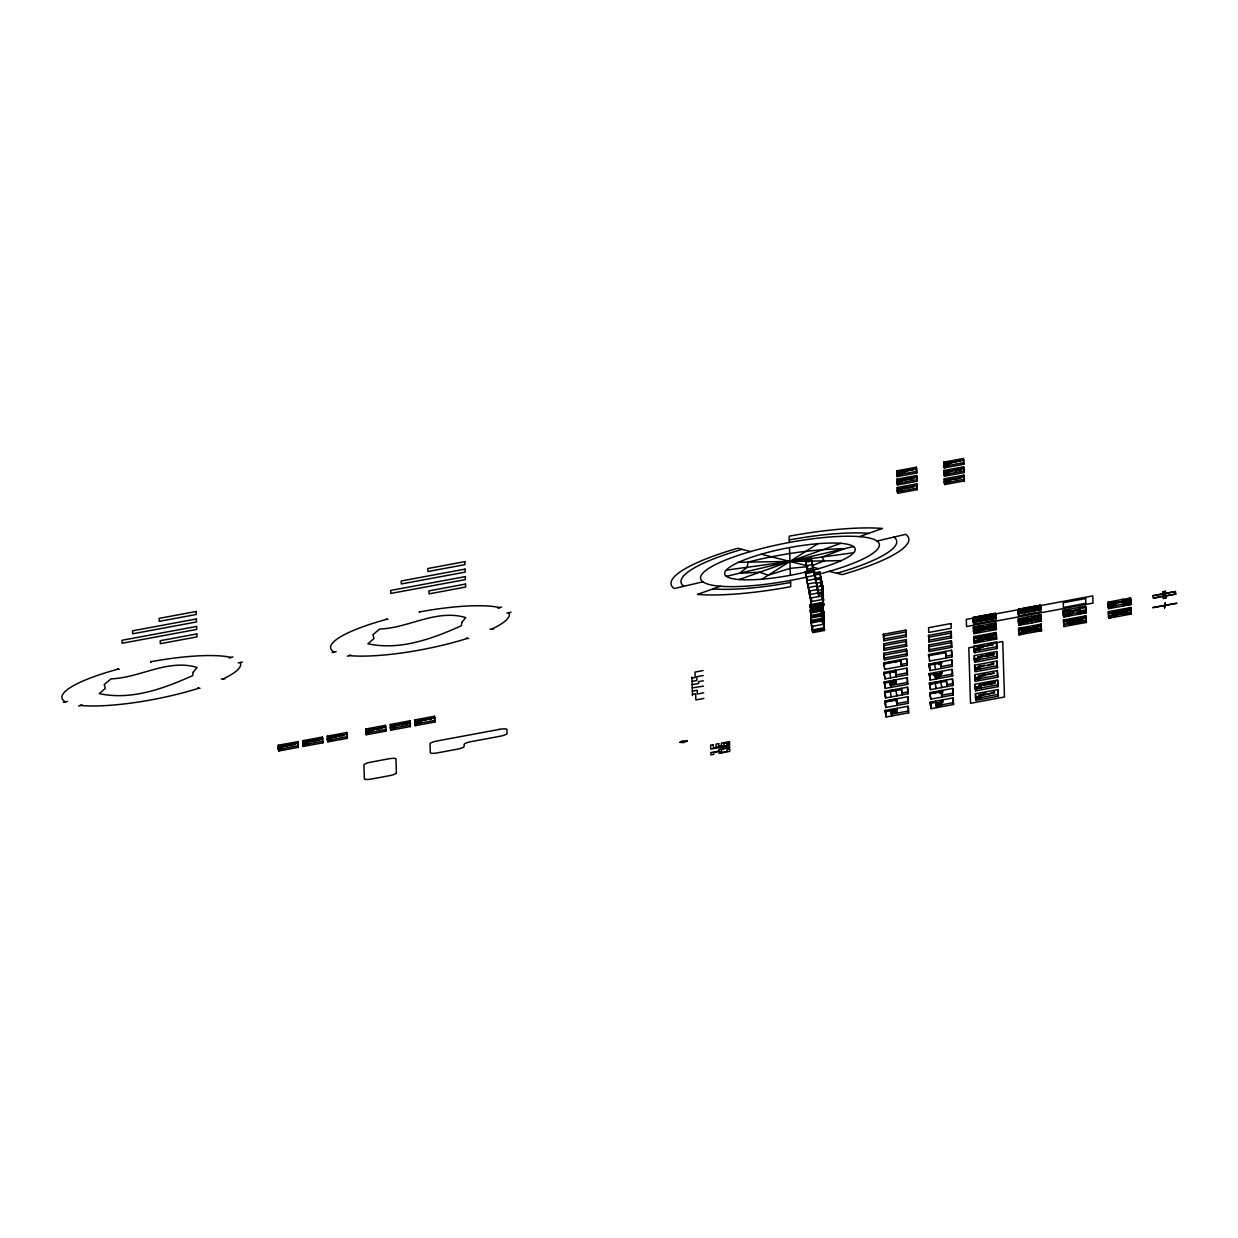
<?xml version="1.0" encoding="UTF-8"?>
<svg xmlns="http://www.w3.org/2000/svg" width="1238" height="1238" viewBox="0 0 1238 1238"><rect width="100%" height="100%" fill="white"/><g stroke="black" fill="none" stroke-linecap="round" stroke-linejoin="round"><path stroke-width="1.5" d="M338.732 735.929L339.552 735.217L337.664 735.945A4.132 0.851 -10.9 0 0 337.649 736.146L342.601 735.372M931.719 684.01L932.74 683.422M893.65 680.42L892.753 680.714M762.004 579.183L817.885 543.699M935.557 654.329L937.986 653.447M936.733 682.726L938.868 682.03M1031.687 618.273L1040.756 614.636L1041.235 621.167L1018.797 625.329L1018.301 618.799L1040.756 614.636L1041.235 621.167L1035.587 621.012M978.391 641.501L974.198 643.172L973.718 636.657L996.157 632.494L996.652 639.025L974.198 643.172L973.718 636.657L996.311 637.261L996.652 639.025L974.058 638.421L996.497 634.258L979.784 640.944M1066.46 615.89L1063.674 617.004L1063.194 610.489L1068.796 609.436M1073.423 613.089L1069.245 614.775L1069.292 615.967L1068.889 612.949L1063.287 613.986L1063.643 615.812L1067.373 615.116M1115.871 603.788L1116.274 607.239L1116.212 605.614L1108.505 607.038L1108.149 605.212L1115.871 603.788L1130.511 598L1130.99 604.515L1108.552 608.678L1108.072 602.163L1115.778 600.724M1076.952 620.532L1069.462 621.909L1069.539 624.292L1077.896 620.95M1116.212 605.614L1108.552 608.678L1108.072 602.163L1130.665 602.751L1130.99 604.515L1123.237 604.314L1123.284 605.939L1122.881 602.488L1130.588 601.049L1130.944 602.875L1123.237 604.314M1127.787 600.972L1130.851 599.749L1117.883 602.163M811.679 565.766L824.307 560.891L821.815 557.085L844.625 548.62C811.927 549.471 779.77 553.974 748.077 562.114L747.148 567.298L739.612 573.225L759.621 572.25L768.303 575.175L790.154 568.366L808.089 566.633M888.822 681.519L893.031 681.132L889.457 682.061M720.408 586.239L697.458 594.426A120.999 24.946 -10.9 0 0 790.726 586.688L790.525 580.421M739.179 579.554L840.71 543.327M859.481 536.642L882.431 528.456A120.999 24.946 -10.9 0 0 789.163 536.193L789.364 542.461M889.549 681.565L891.886 681.07M78.628 706.016L81.987 704.855M347.305 656.186L350.663 655.01M891.762 710.117L894.811 709.126L892.861 710.055L894.842 709.962L894.873 711.185L890.586 711.989M229.2 658.012L232.976 656.898M497.877 608.168L501.653 607.069M342.926 735.573L342.245 735.743M342.013 735.527L344.102 734.923A4.89 1.006 -10.9 0 0 344.071 734.738L338.779 735.96M63.432 702.41L67.502 701.404M332.124 652.565L336.179 651.575M888.745 701.327L891.375 700.677M911.71 478.224C896.606 482.062 926.148 475.996 908.8 479.121L913.659 477.76L907.469 478.425L913.644 477.28L908.785 478.41M938.543 664.187L941.901 662.964L938.512 663.398M939.425 692.785L942.783 691.562M887.569 662.872L893.356 661.726M702.905 581.829L674.184 588.561A120.999 24.946 -10.9 0 1 737.647 548.264L750.63 551.529M726.397 576.32L853.493 546.546M876.984 541.052L905.705 534.321A120.999 24.946 -10.9 0 1 842.242 574.618L829.259 571.352M238.176 662.934L242.385 662.067M506.868 613.089L511.062 612.222M916.352 467.221L916.491 471.384L896.869 475.021L896.73 470.858L916.352 467.221L916.801 472.978L897.179 476.615L896.823 474.773L901.775 474.108L901.697 472.823L896.792 473.736L901.697 472.823M963.381 458.493L963.504 462.656L943.882 466.293L943.758 462.13L963.381 458.493L963.675 460.087L963.814 464.25L944.192 467.902L943.836 466.061L948.788 465.395L948.71 464.095L943.805 465.008L948.71 464.095M897.179 476.615L897.039 472.452L916.662 468.815M944.192 467.902L944.052 463.724L963.675 460.087M916.615 475.547L916.739 479.71L897.117 483.346L896.993 479.183L916.615 475.547L916.925 477.141L917.049 481.303L897.426 484.956L897.07 483.114L902.022 482.449L901.945 481.149L897.039 482.062L901.945 481.149M963.628 466.819L963.752 470.997L944.13 474.634L944.006 470.471L963.628 466.819L963.938 468.428L964.062 472.591L944.439 476.228L944.083 474.386L949.035 473.721L948.958 472.436L944.052 473.349L948.958 472.436M897.426 484.956L897.302 480.777L916.925 477.141M944.439 476.228L944.315 472.065L963.938 468.428M916.878 483.872L917.002 488.051L897.38 491.687L897.256 487.524L916.878 483.872L917.312 489.644L897.689 493.281L897.333 491.44L902.285 490.774L902.208 489.49L897.302 490.403L902.208 489.49M963.891 475.16L964.015 479.323L944.393 482.959L944.269 478.796L963.891 475.16L964.201 476.754L964.325 480.917L944.702 484.553L944.346 482.712L949.298 482.046L949.221 480.762L944.315 481.675L949.221 480.762M897.689 493.281L897.55 489.118L917.172 485.482M944.702 484.553L944.579 480.39L964.201 476.754M811.107 558.075L808.197 559.236L811.107 558.075L813.474 570.362L812.592 564.729L812.84 568.087L806.99 569.186L806.743 565.812M806.913 566.695L807.671 572.683L805.427 560.04L811.277 558.957L813.505 571.6M808.182 558.617L808.368 560.118L811.292 559.576M805.474 561.278L811.323 560.195M808.135 570.888L811.06 570.347L811.23 571.229L808.321 572.389L808.135 570.888L811.06 570.347M822.45 596.979L822.527 599.471L810.828 601.637L810.751 599.146L811.509 605.15L805.365 571.677L814.14 570.053L818.922 596.499L814.14 570.053M811.23 571.229L808.321 572.389M805.412 573.55L814.186 571.925M819.835 571.91L820.036 574.03L814.186 575.113L814.016 574.231L813.985 572.993L819.835 571.91L822.697 586.827M820.005 572.792L814.155 573.875L813.985 572.993M814.016 574.231L819.865 573.148L823.255 590.712L821.986 582.077L822.063 584.568M814.867 578.626L820.717 577.542L820.67 576.304M815.177 579.926L820.19 578.997L820.16 577.759L822.852 591.795M815.857 583.438L820.871 582.51L820.825 581.272M819.742 586.131L822.666 585.589L822.744 588.065M816.523 586.951L821.537 586.023L821.506 584.769M817.204 590.464L822.218 589.536L822.187 588.282M817.281 592.94L822.295 592.012L823.549 600.647L822.295 592.012M819.556 593.667L822.899 593.033L822.821 590.557L823.394 595.679L820.19 578.997M818.426 594.085L821.769 593.466L823.703 605.614L810.457 608.059L810.209 604.701L821.908 602.519L823.966 614.296L810.72 616.741L811.432 621.507L810.689 615.503L822.388 613.336L824.276 624.231M821.769 593.466L821.846 595.958L810.147 598.124L810.07 595.633M812.964 604.871L823.193 602.968L823.131 600.492M810.379 605.568L822.078 603.401L822.156 605.893M810.256 605.939L821.939 603.773M810.41 606.821L823.672 604.361L823.332 602.612M821.908 602.519L821.986 605.011L810.286 607.177L811.138 611.572L811.06 609.081M813.134 608.864L818.983 607.781L819.154 608.663L819.2 609.901L813.351 610.984L813.134 608.864L813.351 610.984M810.534 610.535L822.233 608.369L822.311 610.86L810.611 613.027L810.364 609.669L822.063 607.487L824.121 619.263L810.875 621.708L812.778 632.618L824.477 630.436L824.4 627.96M813.304 609.746L819.154 608.663M813.18 610.102L819.03 609.019L818.983 607.781M810.395 610.907L822.094 608.74M810.565 611.789L822.264 609.607M822.063 607.487L822.14 609.978L810.441 612.145L811.277 616.539L811.215 614.048M820.84 612.717L823.765 612.176M820.918 615.209L823.843 614.667L823.595 611.309M823.935 613.058L824.013 615.534L810.766 617.994L810.689 615.503M820.825 616.818L823.75 616.276L823.997 619.634L820.655 620.253M810.844 620.47L824.09 618.025L824.168 620.501L810.921 622.962L810.844 620.47L811.509 623.983M820.608 619.015L823.951 618.381M820.902 619.294L823.827 618.752M820.809 620.903L823.734 620.362L823.812 622.838M820.98 621.786L823.904 621.228L824.152 624.602M812.267 629.972L823.966 627.805L823.889 625.329M824.137 628.687L812.438 630.854L812.19 627.496L812.701 630.127M297.894 741.608L298.018 745.771L278.395 749.408L278.271 745.245L297.894 741.608L298.327 747.365L278.705 751.002L278.349 749.16L283.301 748.495L283.223 747.21L278.318 748.123L283.223 747.21M322.422 737.059L322.545 741.222L302.923 744.858L302.799 740.695L322.422 737.059L322.855 742.815L303.233 746.452L302.877 744.611L307.829 743.945L307.751 742.661L302.846 743.574L307.751 742.661M346.95 732.509L347.073 736.672L327.451 740.309L327.327 736.146L346.95 732.509L347.383 738.266L327.761 741.902L327.374 739.024L332.326 738.359L327.374 739.024M385.436 725.36L385.56 729.538L365.937 733.175L365.814 729.012L385.436 725.36L385.869 731.132L366.247 734.768L365.86 731.89L370.812 731.225L365.86 731.89M409.964 720.81L410.088 724.988L390.465 728.625L390.341 724.462L409.964 720.81L410.273 722.419L410.397 726.582L390.775 730.219L390.419 728.377L395.371 727.712L395.293 726.427L390.388 727.34L395.293 726.427M434.492 716.26L434.615 720.439L414.993 724.075L414.869 719.912L434.492 716.26L434.925 722.033L415.303 725.669L414.947 723.828L419.899 723.162L419.821 721.878L414.916 722.791L419.821 721.878M883.375 634.258L905.814 630.096L906.154 631.844L906.293 636.611L883.855 640.773L883.375 634.258L883.855 640.773M278.705 751.002L278.581 746.839L298.203 743.202M303.233 746.452L303.109 742.289L322.731 738.653M327.761 741.902L327.637 737.74L347.259 734.103M366.247 734.768L366.123 730.606L385.745 726.969M390.775 730.219L390.651 726.056L410.273 722.419M415.303 725.669L415.179 721.506L434.801 717.87M981.409 616.555L966.305 619.356L966.538 626.552L1092.999 603.092L1092.783 595.896L985.185 615.859M883.715 636.007L906.154 631.844M992.164 615.859L995.909 615.162L996.048 619.929L973.61 624.091L973.47 619.325M327.405 740.061L332.357 739.396L332.279 738.111M365.891 732.927L370.843 732.262L370.766 730.977M703.045 670.578L694.998 672.079L695.168 677.542L691.934 678.145M883.514 639.009L905.953 634.846L905.814 630.096M703.199 675.53L696.777 676.722L696.901 680.498L692.042 681.395M1063.21 611.603L1068.843 610.628L1068.781 609.375L1080 607.285L1080.356 609.111L1071.009 610.845M1115.778 600.662L1116.181 604.113L1108.459 605.552L1108.103 603.726L1115.84 602.364L1115.778 600.662L1122.789 599.362L1123.191 602.813L1130.898 601.389L1130.542 599.563L1122.835 600.987L1122.789 599.362M1162.931 591.733L1165.314 591.284L1165.856 598.047L1163.472 598.496L1162.931 591.733L1163.318 593.729M883.669 643.775L906.108 639.613L906.448 641.377L906.587 646.143L884.149 650.306L883.669 643.775L884.149 650.306M928.546 635.45L950.985 631.287L951.326 633.051L951.465 637.818L929.026 641.98L928.546 635.45L929.026 641.98M1080.016 607.363L1085.633 606.326L1086.113 612.841L1063.674 617.004L1063.535 612.237L1067.264 611.541M1122.804 599.424L1130.511 598L1130.665 602.751L1108.211 606.914L1115.887 603.85L1108.165 605.289M973.47 628.316L979.072 627.279M990.292 625.205L995.909 624.153L996.234 625.917M1085.664 607.518L1080.047 608.477L1080 607.285M973.47 628.393L979.088 627.356L979.041 626.088L979.382 627.852M995.925 624.231L990.307 625.267L990.261 624.014L990.601 625.763M883.994 645.54L906.448 641.377M928.887 637.214L951.326 633.051M973.764 628.889L996.203 624.726L995.863 622.962L973.424 627.124L973.579 631.891L973.904 633.655L996.358 629.492L996.203 624.726L973.904 633.655L973.764 628.889L996.358 629.492L995.863 622.962L973.579 631.891L996.017 627.728L973.424 627.124L973.795 630.08M1108.412 603.912L1116.119 602.488M1152.965 595.71L1175.404 591.547L1175.806 594.054L1153.367 598.217L1152.965 595.71L1175.404 591.547M1163.008 594.101L1165.391 593.667M1018.394 621.631L1031.703 618.335L1031.625 616.338L1031.966 618.087M1122.897 602.55L1130.604 601.126M703.354 680.776L698.572 681.658L698.634 683.438L692.135 684.645M973.873 632.463L973.532 630.699L979.15 629.662L979.196 630.931M996.311 628.3L995.971 626.536L990.369 627.589L990.74 630.529M973.548 630.776L979.165 629.74M990.385 627.651L995.986 626.614M1162.699 595.989L1153.367 598.217M883.808 648.542L906.247 644.379L906.108 639.613M928.686 640.216L951.124 636.053L950.985 631.287M1082.337 612.346L1086.082 611.649L1085.726 609.823L1080.109 610.86L1080.511 613.878M692.243 687.895L703.524 686.115M883.963 653.308L906.402 649.145L906.742 650.909L906.881 655.66L884.443 659.823L883.963 653.308L884.443 659.823M928.84 644.983L951.279 640.82L951.62 642.584L951.759 647.335L929.32 651.498L928.84 644.983L929.32 651.498M884.288 655.072L906.742 650.909M929.181 646.747L951.62 642.584M1031.997 627.867L1027.772 628.579L1027.819 629.538M692.336 691.129L697.195 690.231L697.319 693.992L703.726 692.816M1027.803 629.477L1032.028 628.765L1031.981 627.805M884.102 658.074L906.541 653.912L906.402 649.145M928.98 649.749L951.418 645.586L951.279 640.82M692.429 694.379L695.663 693.775L695.864 699.934L703.896 698.449M1069.539 624.292L1078.886 622.559M1063.968 626.536L1086.407 622.374L1085.927 615.843L1063.488 620.006L1063.968 626.536L1063.488 620.006L1086.066 620.609L1086.407 622.374L1080.759 622.219L1080.681 619.836L1086.268 617.607L1063.813 621.77L1078.886 622.172M883.684 662.903L906.68 658.601L907.175 665.193L884.737 669.356L883.684 662.903L883.715 664.094L900.552 660.968L900.506 659.777L901.558 666.23L900.552 660.968M928.562 654.577L951.558 650.275L952.053 656.867L929.614 661.03L928.562 654.577L928.608 655.769L945.43 652.643L945.399 651.451L946.451 657.904L945.43 652.643M996.435 641.949L996.59 646.716L974.151 650.879L973.997 646.112L996.435 641.949L996.791 643.775L996.93 648.542L974.492 652.705L974.089 650.6L979.753 649.842L979.66 648.372L974.058 649.408L979.66 648.372M983.885 644.983L968.797 647.784L970.499 703.308L1004.467 697.009L1002.749 641.485L987.661 644.286M906.68 658.601L906.82 663.367L901.218 664.404L901.171 663.212M951.558 650.275L951.697 655.041L946.095 656.094L946.064 654.902M883.978 672.435L906.974 668.133L907.315 669.959L907.469 674.725L885.031 678.888L883.978 672.435L885.031 678.888M928.856 664.11L951.852 659.808L952.347 666.4L929.908 670.563L928.856 664.11L929.877 669.371M996.729 651.482L996.884 656.248L974.445 660.411L974.291 655.645L996.729 651.482L997.085 653.308L997.224 658.074L974.786 662.237L974.383 660.133L980.047 659.374L979.954 657.904L974.352 658.941L979.954 657.904M931.177 664.032L941.87 662.051L938.512 663.119M884.009 673.627L895.229 671.538L895.198 670.346L896.204 675.608M928.887 665.301L940.122 663.212L940.075 662.021L941.097 667.297M906.974 668.133L907.114 672.899L895.894 674.973L895.755 670.222L896.095 672.048M951.852 659.808L951.991 664.574L940.772 666.663L940.632 661.897L940.988 663.723M884.272 681.952L907.268 677.666L907.764 684.258L885.325 688.421L884.272 681.952L885.278 687.229M929.15 673.627L952.146 669.34L952.502 671.166L952.641 675.933L930.202 680.095L929.15 673.627L930.171 678.904M997.023 661.015L997.178 665.781L974.724 669.944L974.585 665.177L997.023 661.015L997.519 667.607L975.08 671.77L974.677 669.665L980.341 668.907L980.248 667.421L974.646 668.474L980.248 667.421M884.303 683.144L889.921 682.107L889.874 680.915L890.927 687.369L889.921 682.107M929.181 674.818L934.798 673.782L934.767 672.59L935.804 679.043L934.798 673.782M889.627 682.587C894.826 681.72 899.02 681.488 889.658 683.593M933.39 674.664L940.416 673.364L940.385 672.219L942.18 671.894L942.226 673.503L933.421 675.128M907.268 677.666L907.408 682.432L890.571 685.543L890.54 684.366L896.157 683.314L896.049 679.739L896.389 681.565M952.146 669.34L952.285 674.106L935.464 677.232L935.417 676.041L941.035 674.989L940.926 671.414L941.282 673.24M935.773 677.867L939.518 677.171M884.566 691.485L907.562 687.198L908.058 693.775L885.619 697.938L884.566 691.485L885.572 696.746M929.444 683.159L952.44 678.873L952.796 680.699L952.935 685.465L930.496 689.628L929.444 683.159L930.496 689.628M997.317 670.547L997.472 675.314L975.018 679.476L974.879 674.71L997.317 670.547L997.813 677.14L975.374 681.302L974.971 679.182L980.635 678.424L980.542 676.954L974.94 677.991L980.542 676.954M884.597 692.676L901.434 689.551L901.388 688.359L902.44 694.828L901.434 689.551M929.475 684.351L946.312 681.225L946.281 680.049L947.318 686.502L946.312 681.225M907.562 687.198L907.702 691.965L902.084 693.001L902.053 691.81M952.44 678.873L952.579 683.639L946.977 684.676L946.931 683.484M884.861 701.018L907.841 696.715L908.197 698.542L908.352 703.308L885.913 707.471L884.861 701.018L885.913 707.471M929.738 692.692L952.734 688.39L953.074 690.216L953.229 694.982L930.79 699.145L929.738 692.692L930.79 699.145M997.611 680.064L997.751 684.831L975.312 688.993L975.173 684.227L997.611 680.064L998.107 686.657L975.668 690.819L975.265 688.715L980.929 687.957L980.836 686.486L975.219 687.523L980.836 686.486M889.952 700.491L894.517 699.408M932.044 692.63L942.768 691.083M937.708 692.011L934.319 692.646L937.708 692.212M884.891 702.209L896.111 700.12L896.08 698.928L897.086 704.205M929.769 693.884L940.988 691.794L940.957 690.618L941.963 695.88M907.841 696.715L907.996 701.482L896.776 703.571L896.621 698.805L896.977 700.631M952.734 688.39L952.873 693.156L941.654 695.245L941.514 690.479L942.01 697.071L940.988 691.794M885.155 710.55L908.135 706.248L908.491 708.074L908.646 712.84L886.191 717.003L885.155 710.55L886.191 717.003M930.032 702.225L953.028 697.923L953.368 699.749L953.523 704.515L931.084 708.678L930.032 702.225L931.038 707.486M997.905 689.597L998.045 694.363L975.606 698.526L975.467 693.76L997.905 689.597L998.401 696.189L975.962 700.352L975.559 698.247L981.223 697.489L981.13 696.019L975.513 697.056L981.13 696.019M885.185 711.742L890.787 710.689L890.756 709.498L891.809 715.966L890.787 710.689M930.063 703.416L935.68 702.364L935.634 701.188L936.686 707.641L935.68 702.364M936.036 702.936L941.298 701.961L941.267 700.816L943.062 700.476L943.108 702.085L936.052 703.401M890.726 711.711L894.857 710.318L891.778 710.411M908.135 706.248L908.29 711.014L891.453 714.14L891.422 712.949L897.024 711.912L896.916 708.337L897.271 710.163M953.028 697.923L953.167 702.689L936.346 705.815L936.299 704.623L941.917 703.586L941.809 700.012L942.149 701.838M936.655 706.449L942.257 705.412M892.273 690.51L888.435 691.222L891.964 690.309M939.425 693.063L942.83 692.878M949.19 463.291L952.068 462.439L950.397 462.408A4.875 1.006 -10.9 0 0 949.623 462.548L947.766 463.198L949.298 463.538A6.608 1.362 -10.9 0 0 950.335 463.352C959.187 460.722 941.948 463.182 948.695 463.616M892.706 690.185L894.238 690.185M726.211 570.161L853.678 552.721M902.053 471.446L899.794 472.653L906.03 471.508L903.43 471.709L905.999 470.316L902.672 471.121M889.549 682.355L894.517 680.358L892.319 680.761M902.935 487.803L900.305 489.32L906.541 488.159L903.941 488.376L906.51 486.983L901.341 488.855L902.672 488.112M490 629.167L493.389 629.09M221.308 679.012L224.697 678.919M738.637 562.269L807.037 561.17M810.844 561.108L841.252 560.613M1076.704 612.593L1080.465 612.686M1082.352 612.733L1086.113 612.841L1085.633 606.326L1063.334 615.24L1085.772 611.077L1063.194 610.489L1063.566 613.429M994.532 613.491L995.553 613.522M992.938 613.785L995.569 613.847M991.359 614.079L995.569 614.187M989.766 614.373L995.584 614.528M988.187 614.667L995.6 614.868M986.593 614.961L995.6 615.193M985.015 615.255L995.615 615.534M983.421 615.549L995.631 615.874M981.827 615.843L995.631 616.215M980.248 616.137L995.646 616.555M978.654 616.431L995.662 616.88M977.076 616.725L995.662 617.22M975.482 617.019L995.677 617.561M973.904 617.313L995.692 617.901M973.114 617.623L994.903 618.211M973.114 617.963L993.309 618.505M973.13 618.304L991.731 618.799M973.145 618.644L990.137 619.093M973.145 618.985L988.558 619.387M973.161 619.31L986.965 619.681M1027.911 623.643L1027.509 619.944L1018.456 623.565L1040.895 619.402L1018.301 618.799L1018.642 620.563L1032.059 620.919M973.176 619.65L985.386 619.975M973.176 619.99L983.792 620.269M973.192 620.331L982.198 620.563M973.207 620.656L980.62 620.857M973.223 620.996L979.026 621.151M973.223 621.337L977.447 621.445M973.238 621.677L975.854 621.739M973.254 622.002L974.275 622.033M466.432 638.158L468.676 638.514M197.74 688.003L199.999 688.343M993.959 673.023L986.701 674.478A4.72 0.975 -10.9 0 0 986.686 674.71L994.068 673.302A5.586 1.145 -10.9 0 0 994.021 673.101M761.231 554.206L806.093 565.503M813.273 567.314L818.643 568.675M960.44 460.66L954.096 461.944A4.132 0.851 -10.9 0 0 954.08 462.13L960.533 460.907A4.906 1.006 -10.9 0 0 960.502 460.722M386.364 618.938L387.927 619.495M117.687 668.783L119.235 669.325M1165.856 598.047L1165.314 591.284M1085.649 607.44L1086.005 609.266M1068.781 609.375L1069.137 611.201M1040.802 616.586L1041.143 618.335M1041.173 619.232L1040.833 617.468L1031.718 619.17L1032.121 622.853M1027.757 618.876L1027.432 617.112L1027.494 619.124M1018.735 623.395L1018.363 620.749L1041.081 616.4L1018.797 625.329L1018.642 620.563M963.504 462.656L963.814 464.25M963.752 470.997L964.062 472.591M996.59 646.716L996.93 648.542M964.015 479.323L964.325 480.917M996.884 656.248L997.224 658.074M997.178 665.781L997.519 667.607M997.472 675.314L997.813 677.14M997.751 684.831L998.107 686.657M998.045 694.363L998.401 696.189M979.181 630.854L979.521 632.603M943.758 462.13L944.052 463.724M944.006 470.471L944.315 472.065M944.269 478.796L944.579 480.39M973.997 646.112L974.492 652.705M974.291 655.645L974.786 662.237M974.585 665.177L974.94 667.003M974.879 674.71L975.374 681.302M975.173 684.227L975.668 690.819M975.467 693.76L975.962 700.352M951.124 636.053L951.465 637.818M951.418 645.586L951.759 647.335M916.491 471.384L916.801 472.978M951.697 655.041L952.053 656.867M916.739 479.71L917.049 481.303M951.991 664.574L952.347 666.4M917.002 488.051L917.312 489.644M952.285 674.106L952.641 675.933M952.579 683.639L952.935 685.465M952.873 693.156L953.229 694.982M953.167 702.689L953.523 704.515M940.122 663.212L941.128 668.474M935.526 669.526L934.473 663.057M896.73 470.858L897.039 472.452M896.993 479.183L897.302 480.777M897.256 487.524L897.55 489.118M929.119 654.438L929.475 656.264M930.342 684.862L930.001 683.036L930.109 686.61M905.953 634.846L906.293 636.611M906.247 644.379L906.587 646.143M906.541 653.912L906.881 655.66M906.82 663.367L907.175 665.193M907.114 672.899L907.469 674.725M907.408 682.432L907.764 684.258M907.702 691.965L908.058 693.775M907.996 701.482L908.352 703.308M908.29 711.014L908.646 712.84M895.461 660.69L895.801 662.516M895.229 671.538L896.25 676.799M896.111 700.12L897.132 705.397M890.633 677.851L889.58 671.383M891.221 696.901L890.168 690.448M884.582 664.589L884.241 662.763L884.35 666.338M885.758 702.704L885.402 700.878L885.51 704.453M822.868 587.71L823.208 589.458M823.022 592.677L823.363 594.426M823.177 597.644L823.518 599.393M821.846 595.958L823.703 605.614M821.986 605.011L824.013 615.534M822.14 609.978L824.168 620.501M824.431 629.198L822.527 618.304L824.477 630.436M819.03 609.019L819.2 609.901M811.076 570.966L811.246 571.848M817.359 604.051L817.513 604.933M805.427 560.04L807.625 571.445M818.117 628.889L818.287 629.771M818.457 630.653L818.628 631.519L818.581 630.281M811.354 600.182L811.524 601.049L811.447 598.573M805.365 571.677L807.439 584.073L816.213 582.448L816.167 580.591M810.101 596.267L808.058 585.729L808.12 587.586L816.894 585.961L816.832 584.104M810.209 604.701L811.091 610.319M810.364 609.669L811.246 615.286M434.615 720.439L434.925 722.033M414.869 719.912L415.179 721.506M410.088 724.988L410.397 726.582M390.341 724.462L390.651 726.056M385.56 729.538L385.869 731.132M365.814 729.012L366.123 730.606M347.073 736.672L347.383 738.266M327.327 736.146L327.637 737.74M322.545 741.222L322.855 742.815M302.799 740.695L303.109 742.289M298.018 745.771L298.327 747.365M278.271 745.245L278.581 746.839M1175.806 594.054L1164.587 596.143M1163.395 596.112L1163.472 598.496M1123.531 613.831L1123.485 612.346L1116.459 613.646L1116.506 615.131M941.685 686.347L941.716 687.539L940.663 681.086M936.067 687.384L936.098 688.576L935.046 682.123M929.583 659.839L929.614 661.03M929.769 665.796L929.908 670.563M930.202 680.095L929.707 673.503L929.815 677.078M930.93 703.911L931.084 708.678M896.792 694.673L896.838 695.864L895.786 689.411M893.666 671.538L887.847 672.265M894.548 700.12L888.729 700.491M884.69 668.164L884.737 669.356M885.325 688.421L884.814 681.829L884.938 685.403M885.619 697.938L885.108 691.361L885.216 694.936M885.696 710.411L885.804 713.986M824.245 622.993L824.322 625.469L822.388 613.336M822.837 586.472L823.084 589.83M822.991 591.439L823.239 594.797M823.146 596.407L823.378 599.765M823.285 601.374L823.533 604.732M824.059 626.196L824.307 629.569L812.608 631.736L812.53 629.244M822.976 595.524L823.053 598M823.425 610.427L823.502 612.903M823.58 615.394L823.657 617.87M822.759 606.914L822.837 609.39M822.899 611.881L822.976 614.358M823.053 616.849L823.131 619.325M823.208 621.816L823.285 624.292L811.586 626.474L811.555 625.221M821.351 579.817L821.382 581.055M818.194 591.114L818.241 592.987L809.482 594.611L809.42 592.754M817.513 587.617L817.575 589.474L808.801 591.099L808.739 589.242M815.486 577.078L815.548 578.935L806.774 580.576L806.712 578.703M814.805 573.565L814.867 575.438L806.093 577.063L806.031 575.19M814.109 572.637L814.186 575.113M812.128 563.336L812.159 564.59L806.309 565.673L806.278 564.42M809.915 590.665L809.992 593.157M789.519 547.583L790.37 575.299M691.903 677.062L691.965 679.229M692.011 680.312L692.073 682.478M692.104 683.546L692.166 685.728M692.197 686.796L692.274 688.978M692.305 690.046L692.367 692.228M692.398 693.295L692.475 695.462M419.388 611.495L419.419 612.392M396.392 772.497L395.974 759.002A7.304 1.501 -10.9 0 0 388.747 758.817L371.075 762.097A7.304 1.501 -10.9 0 0 363.941 764.945L364.374 778.81A7.304 1.501 -10.9 0 0 371.601 779.012L389.258 775.731A7.304 1.501 -10.9 0 0 396.392 772.868M150.711 661.324L150.742 662.222M807.253 571.693A66.419 13.695 -10.9 0 1 726.288 570.068A66.419 13.695 -10.9 0 1 832.756 543.033A66.419 13.695 -10.9 0 1 813.149 570.192M806.387 577.171A90.978 18.756 -10.9 0 1 703.989 572.002A90.978 18.756 -10.9 0 1 850.444 536.24A90.978 18.756 -10.9 0 1 821.738 573.426M683.856 586.286A110.894 22.872 -10.9 0 1 742.026 549.363M789.287 539.938A103.079 21.263 -10.9 0 1 868.736 533.346M893.929 537.075A108.696 22.408 -10.9 0 1 836.919 573.271M790.587 582.464A100.742 20.767 -10.9 0 1 712.933 588.901M508.973 612.655A90.978 18.756 -10.9 0 1 491.687 629.136M467.562 638.328A90.978 18.756 -10.9 0 1 348.992 655.598M334.152 652.07A90.978 18.756 -10.9 0 1 387.154 619.217M419.403 611.943A90.978 18.756 -10.9 0 1 499.765 607.626M240.28 662.5A90.978 18.756 -10.9 0 1 223.01 678.966M198.869 688.173A90.978 18.756 -10.9 0 1 80.3 705.443M65.475 701.915A90.978 18.756 -10.9 0 1 118.461 669.046M150.727 661.773A90.978 18.756 -10.9 0 1 231.088 657.455M282.357 746.251L283.951 746.282L282.372 746.205M306.885 741.701L308.479 741.732L306.916 741.624M331.413 737.152L333.007 737.183L331.428 737.105M901.078 480.189L902.672 480.236L901.109 480.112M979.552 675.855L981.378 675.902L979.568 675.793M979.846 685.372L981.657 685.202L979.846 685.372M980.14 694.905L981.966 694.951L980.156 694.858M980.217 618.35L983.962 617.731L980.217 618.35M978.005 618.721L978.035 619.867C1005.473 619.774 984.164 613.739 978.005 618.721M281.32 746.39L287.572 745.895L284.972 746.096L287.541 744.703L281.32 746.39M305.848 741.841L312.1 741.345L309.5 741.547L312.069 740.154L305.879 741.748M330.376 737.291L336.628 736.796L334.012 736.997L336.581 735.604L330.376 737.291M900.041 480.329L906.293 479.833L903.678 480.05L906.247 478.642L900.072 480.236M978.36 676.01L985.51 675.437L982.523 675.685L985.463 674.091L978.36 676.01M978.654 685.543L985.804 684.97L982.817 685.218L985.758 683.624L978.654 685.543M978.949 695.075L986.098 694.503L983.111 694.735L986.052 693.141L978.995 694.967M193.205 672.157L192.679 675.592C163.911 688.498 131.305 700.615 99.241 693.59L105.292 688.39L104.224 684.506L111.049 678.873C140.343 677.759 167.501 658.693 197.043 667.406L193.205 672.157M461.882 622.327L461.356 625.763C432.604 638.669 399.982 650.786 367.918 643.76L373.969 638.545L372.901 634.676L379.741 629.028C409.035 627.929 436.194 608.864 465.72 617.561L461.882 622.327M368.754 730.234L371.354 730.405A6.639 1.362 -10.9 0 0 372.406 730.219L375.207 729.105L368.785 730.172M393.282 725.685L395.881 725.855A6.623 1.362 -10.9 0 0 396.934 725.669L399.719 724.493L393.282 725.685M417.81 721.135L420.409 721.305A6.623 1.362 -10.9 0 0 421.462 721.12L424.247 719.943L417.84 721.073M946.946 471.693L949.546 471.864A6.608 1.362 -10.9 0 0 950.598 471.678L953.384 470.502L946.946 471.693M947.194 480.035L949.809 480.205A6.639 1.362 -10.9 0 0 950.861 480.004L953.647 478.827L947.194 480.035M977.355 647.52L980.341 647.722A7.567 1.563 -10.9 0 0 981.533 647.505L984.721 646.159L977.463 647.366M977.649 657.053L980.635 657.254A7.567 1.563 -10.9 0 0 981.827 657.038L985.03 655.753L977.649 657.053M977.943 666.586L980.929 666.771A7.567 1.563 -10.9 0 0 982.121 666.555L985.324 665.286L977.989 666.508M394.365 725.514L398.651 724.756L396.996 724.725A4.875 1.006 -10.9 0 0 396.222 724.864L394.365 725.514M418.893 720.965L423.179 720.207L421.524 720.176A4.875 1.006 -10.9 0 0 420.75 720.315L418.893 720.965M948.029 471.523L952.316 470.765L950.66 470.734A4.875 1.006 -10.9 0 0 949.886 470.873L948.029 471.523M369.837 730.064L374.124 729.306L372.468 729.275A4.875 1.006 -10.9 0 0 371.694 729.414L369.899 729.987M948.277 479.849L952.579 479.091L950.908 479.075A4.875 1.006 -10.9 0 0 950.134 479.214L948.277 479.849M978.593 647.335L983.498 646.468L978.67 647.242M978.887 656.852L983.792 655.985L978.887 656.852M979.181 666.384L984.086 665.518L979.212 666.338M430.561 718.814L429.54 719.557L431.644 718.674A4.89 1.006 -10.9 0 0 431.613 718.504L425.207 719.711A4.132 0.851 -10.9 0 0 425.191 719.897L430.561 718.814M912.437 469.775L907.114 470.904A4.132 0.851 -10.9 0 1 907.083 470.657L913.474 469.45A4.89 1.006 -10.9 0 1 913.505 469.635L911.276 470.27L912.375 469.883M991.948 644.874L985.804 646.112A4.72 0.975 -10.9 0 1 985.819 645.896L993.077 644.441A5.586 1.145 -10.9 0 1 993.186 644.719L990.632 645.447L991.886 645.013M687.26 740.943L683.5 742.583L679.677 742.351L681.859 741.949L681.829 740.989L687.26 740.943M979.444 639.195L973.873 641.423L996.311 637.261L996.157 632.494L990.586 634.723L990.679 637.183L979.444 639.195M990.601 634.8L979.459 639.257L979.366 636.812L990.601 634.8M1041.034 624.169L1018.75 633.098L1019.091 634.862L1041.529 630.699L1041.034 624.169L1018.595 628.331L1018.75 633.098L1041.189 628.935L1041.034 624.169M1041.375 625.933L1019.091 634.862L1018.595 628.331L1041.189 628.935L1041.529 630.699L1018.936 630.096L1041.375 625.933M1080.341 618.01L1063.628 624.772L1086.066 620.609L1085.927 615.843L1080.356 618.087L1069.121 620.083L1069.199 622.544L1080.418 620.455L1080.341 618.01M1130.805 607.518L1108.505 616.447L1108.846 618.211L1131.284 614.048L1130.805 607.518L1108.366 611.68L1108.505 616.447L1130.944 612.284L1130.805 607.518M1131.145 609.282L1108.846 618.211L1108.366 611.68L1130.944 612.284L1131.284 614.048L1108.706 613.444L1131.145 609.282M1165.268 605.258C1122.185 613.274 1206.508 597.939 1165.268 605.258M958.723 469.573C943.619 473.411 973.161 467.33 955.829 470.471L960.673 469.109L955.798 469.759C974.383 466.386 942.52 471.369 958.723 469.573M317.516 739.736C302.412 743.574 331.954 737.492 314.607 740.634L319.466 739.272L314.591 739.922C333.177 736.548 301.314 741.531 317.516 739.736M405.058 723.565C389.955 727.402 419.496 721.321 402.164 724.462L407.008 723.1L402.133 723.75C420.719 720.377 388.856 725.36 405.058 723.565M991.112 654.623C973.656 659.189 1007.856 651.915 987.8 655.66L993.34 654.097L987.785 654.84C1009.032 650.971 972.588 656.682 991.112 654.623M991.994 683.144C974.538 687.694 1008.722 680.436 988.682 684.165L994.222 682.602L988.651 683.345C1009.899 679.492 973.47 685.202 991.994 683.144M196.177 611.495L159.129 618.366L159.222 621.352L196.269 614.481L196.177 611.495M464.854 561.65L427.822 568.521L427.915 571.523L464.946 564.652L464.854 561.65M196.409 618.969L132.528 630.823L132.621 633.81L196.502 621.956L196.409 618.969M465.086 569.124L401.205 580.978L401.298 583.965L465.179 572.126L465.086 569.124M913.892 485.729L907.764 487.942L913.923 486.797L913.892 485.729M960.92 477.017L954.777 479.214L960.951 478.069L960.92 477.017M196.625 626.443L122.036 640.278L122.129 643.265L196.718 629.43L196.625 626.443M465.318 576.599L390.728 590.433L390.821 593.435L465.411 579.601L465.318 576.599M196.857 633.918L160.228 640.711L160.321 643.698L196.95 636.905L196.857 633.918M465.55 584.073L428.921 590.866L429.013 593.869L465.643 587.06L465.55 584.073M811.447 559.824L805.598 560.922L805.629 562.16L811.478 561.077L811.447 559.824M294.923 743.465L288.794 745.663L294.954 744.518L294.923 743.465M382.465 727.217L376.337 729.43L382.496 728.284L382.465 727.217M995.553 613.336L973.099 617.468L973.254 622.265L995.708 618.102L995.553 613.305M1018.812 609.111L1018.023 609.421L1040.601 609.854L1018.812 609.111M1021.984 608.523L1020.391 608.817L1040.585 609.359L1021.984 608.523M1025.157 607.935L1023.563 608.229L1040.57 608.678L1025.157 607.935M1028.329 607.347L1026.735 607.641L1040.539 608.013L1028.329 607.347M1031.502 606.759L1029.908 607.053L1040.524 607.332L1031.502 606.759M1034.674 606.171L1033.08 606.465L1040.508 606.666L1034.674 606.171M1037.846 605.583L1036.252 605.877L1040.477 605.986L1037.846 605.583M1040.446 605.103L1039.44 605.289L1040.446 605.103M951.032 623.519L928.593 627.681L928.732 632.448L951.171 628.285L951.032 623.519M1040.787 606.868L1018.348 611.03L1018.503 615.797L1040.941 611.634L1040.787 606.868M1085.68 598.542L1063.241 602.705L1063.38 607.471L1085.819 603.308L1085.68 598.542M1019.184 613.831L1018.162 614.017L1019.184 613.831M1022.356 613.243L1018.131 613.135L1022.356 613.243M1025.528 612.655L1018.116 612.454L1025.528 612.655M1028.701 612.067L1018.085 611.789L1028.701 612.067M1031.873 611.479L1018.069 611.108L1031.873 611.479M1035.045 610.891L1018.054 610.442L1035.045 610.891M1038.218 610.303L1018.023 609.761L1038.218 610.303M1123.129 610.52L1116.119 611.82L1116.181 613.383L1123.191 612.083L1123.129 610.52M1165.206 602.968L1164.556 607.873L1165.206 602.968M499.719 729.337L437.169 740.943A7.304 1.501 -10.9 0 0 430.035 743.806L430.298 752.673A7.304 1.501 -10.9 0 0 437.525 752.859L457.039 749.238A7.304 1.501 -10.9 0 0 464.173 746.39L464.111 744.456A7.304 1.501 -10.9 0 1 471.245 741.608L499.92 736.285A7.304 1.501 -10.9 0 0 507.054 733.422L506.946 729.538A7.304 1.501 -10.9 0 0 499.719 729.337M993.619 663.135L986.609 665.657L993.665 664.342L993.619 663.135M994.501 691.717L987.491 694.239L994.547 692.94L994.501 691.717M713.32 744.626L710.627 745.121L710.751 749.129L729.6 745.632L729.553 743.914L726.861 744.409L726.892 745.555L713.428 748.046L713.32 744.626M718.705 743.62L716.013 744.115L716.106 746.978L724.184 745.477L724.106 743.187L729.538 743.342L729.476 741.624L721.398 743.125L721.475 745.415L718.783 745.91L718.705 743.62M729.662 747.334L718.891 749.346L718.938 751.048L710.86 752.549L710.922 754.84L713.63 754.344L713.568 752.627L721.646 751.126L721.599 749.408L729.662 747.334M729.708 749.052L727.016 749.563L727.062 751.265L719.015 753.338L729.786 751.342L729.708 749.052M812.623 627.651L812.407 625.53L812.623 627.651"/></g></svg>
